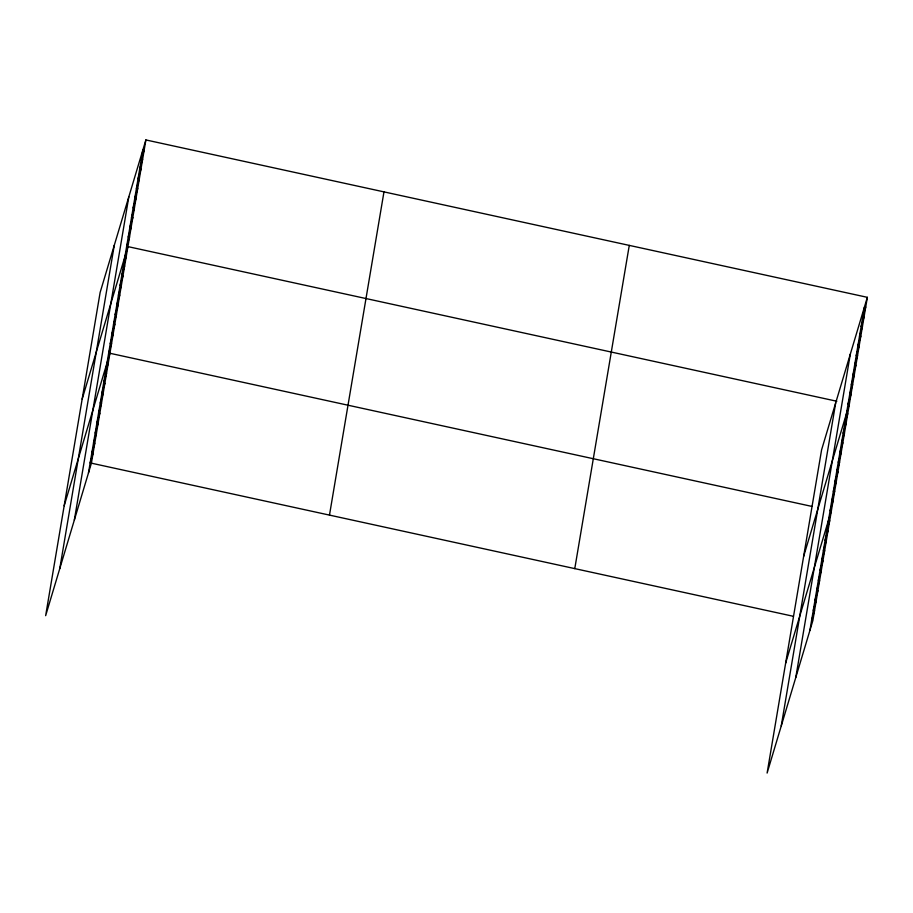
<?xml version="1.0" encoding="UTF-8"?>
<svg xmlns="http://www.w3.org/2000/svg" width="913" height="913" viewBox="0 0 913 913"><rect width="100%" height="100%" fill="white"/><g stroke="black" fill="none" stroke-linecap="round" stroke-linejoin="round"><path stroke-width="1.37" d="M59.779 568.582L114.262 245.346M74.341 520.056L128.824 196.831M88.47 472.968L142.953 149.732M145.886 139.94L100.133 292.445L45.65 615.67L91.403 463.176L145.886 139.94L867.35 297.33L812.867 620.555L767.114 773.06L821.597 449.824L867.35 297.33M329.479 515.115L383.974 191.878M574.779 568.616L629.274 245.392M781.243 725.961L835.726 402.736M795.794 677.446L850.288 354.21M809.922 630.347L864.417 307.122M141.321 159.433L144.254 149.641M139.678 169.133L142.622 159.341M138.046 178.822L140.99 169.031M136.414 188.523L139.347 178.731M134.782 198.224L137.715 188.432M133.15 207.913L136.083 198.121M131.506 217.614L134.451 207.822M129.874 227.314L132.819 217.522M128.242 237.003L131.175 227.211M126.61 246.704L129.543 236.912M82.159 399.107L127.911 246.613L836.833 401.252M123.335 266.105L126.279 256.302M121.703 275.794L124.636 266.003M120.071 285.495L123.004 275.703M118.428 295.196L121.372 285.392M116.796 304.885L119.74 295.093M115.164 314.586L118.097 304.794M113.532 324.286L116.465 314.483M111.9 333.975L114.833 324.183M110.256 343.676L113.201 333.884M108.624 353.377L111.569 343.573M64.172 505.779L109.925 353.274L811.897 506.407M105.303 373.063L108.248 363.271M103.626 383.049L106.559 373.257M101.936 393.046L104.881 383.243M100.259 403.032L103.192 393.241M98.57 413.018L101.503 403.226M96.881 423.016L99.825 413.224M95.203 433.002L98.136 423.21M93.514 442.999L96.458 433.196M91.836 452.985L94.769 443.193M90.147 462.982L93.092 453.179M862.774 316.811L865.718 307.019M861.142 326.512L864.086 316.72M859.51 336.212L862.443 326.42M857.878 345.901L860.811 336.11M856.234 355.602L859.179 345.81M854.602 365.303L857.547 355.511M852.97 374.992L855.903 365.2M851.338 384.693L854.271 374.901M849.695 394.393L852.639 384.601M848.063 404.082L851.007 394.29M803.611 556.496L849.364 403.991M844.799 423.484L847.732 413.692M843.167 433.173L846.1 423.381M841.524 442.873L844.468 433.082M839.892 452.574L842.836 442.782M838.26 462.275L841.193 452.471M836.628 471.964L839.561 462.172M834.984 481.665L837.929 471.873M833.352 491.365L836.297 481.562M831.72 501.054L834.653 491.262M830.088 510.755L833.021 500.963M785.637 663.158L831.389 510.652M826.767 530.442L829.7 520.65M825.078 540.428L828.023 530.636M823.4 550.425L826.333 540.633M821.711 560.411L824.656 550.619M820.034 570.408L822.967 560.616M818.345 580.394L821.278 570.602M816.656 590.391L819.6 580.588M814.978 600.377L817.911 590.585M813.289 610.363L816.233 600.571M811.611 620.361L814.544 610.569M91.403 463.176L793.374 616.298"/></g></svg>
